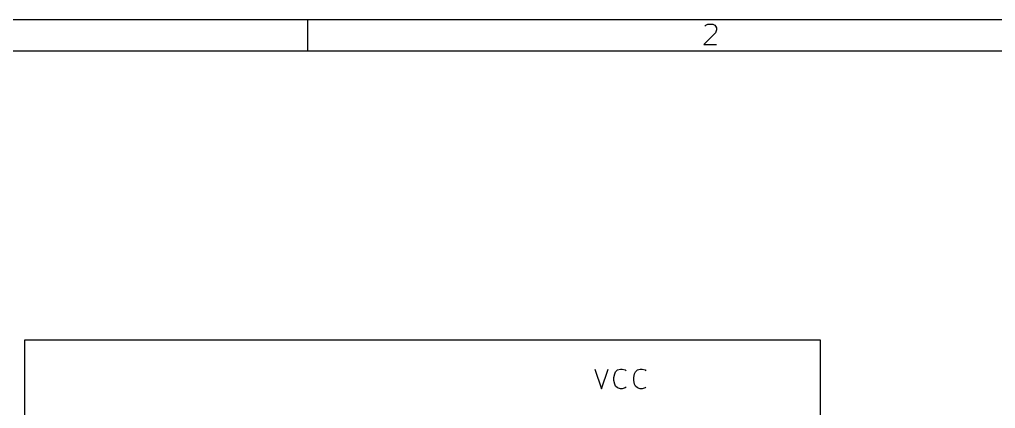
# Model space of a CAD drawing. Extents: x 0.4 to 11.3, y -7.9 to -0.4.
# Drawn here: x 1.638 to 4.09, y -1.372 to -0.394 of the extents above; entities that cross this region are included whole.
import ezdxf

# ---------------------------------------------------------------- set-up
doc = ezdxf.new("R2010")
doc.units = 0
doc.header["$MEASUREMENT"] = 0
for name, color, linetype in [('CYAN2', 4, 'CONTINUOUS'), ('GREEN3', 91, 'CONTINUOUS'), ('RED2', 1, 'CONTINUOUS')]:
    doc.layers.add(name, color=color, linetype=linetype)

msp = doc.modelspace()

# ---------------------------------------------------------------- linework, layer by layer
at = {"layer": 'CYAN2', "linetype": 'CONTINUOUS'}
for p, q in [((3.0833, -1.2728), (3.1, -1.3228)), ((3.1, -1.3228), (3.1167, -1.2728)), ((3.1405, -1.2752), (3.1476, -1.2728)), ((3.1476, -1.2728), (3.1524, -1.2728)), ((3.1524, -1.2728), (3.1595, -1.2752)), ((3.1905, -1.2752), (3.1976, -1.2728)), ((3.1976, -1.2728), (3.2024, -1.2728)), ((3.2024, -1.2728), (3.2095, -1.2752)), ((3.131, -1.2942), (3.1333, -1.2847)), ((3.131, -1.3014), (3.131, -1.2942)), ((3.1333, -1.2847), (3.1357, -1.2799)), ((3.1357, -1.2799), (3.1405, -1.2752)), ((3.1595, -1.2752), (3.1619, -1.2776)), ((3.181, -1.2942), (3.1833, -1.2847)), ((3.181, -1.3014), (3.181, -1.2942)), ((3.1833, -1.2847), (3.1857, -1.2799)), ((3.1857, -1.2799), (3.1905, -1.2752)), ((3.2095, -1.2752), (3.2119, -1.2776)), ((3.1333, -1.3109), (3.131, -1.3014)), ((3.1357, -1.3157), (3.1333, -1.3109)), ((3.1405, -1.3204), (3.1357, -1.3157)), ((3.1476, -1.3228), (3.1405, -1.3204)), ((3.1524, -1.3228), (3.1476, -1.3228)), ((3.1595, -1.3204), (3.1524, -1.3228)), ((3.1619, -1.318), (3.1595, -1.3204)), ((3.1833, -1.3109), (3.181, -1.3014)), ((3.1857, -1.3157), (3.1833, -1.3109)), ((3.1905, -1.3204), (3.1857, -1.3157)), ((3.1976, -1.3228), (3.1905, -1.3204)), ((3.2024, -1.3228), (3.1976, -1.3228)), ((3.2095, -1.3204), (3.2024, -1.3228)), ((3.2119, -1.318), (3.2095, -1.3204))]:
    msp.add_line(p, q, dxfattribs=at)
at = {"layer": 'GREEN3', "linetype": 'CONTINUOUS'}
for p, q in [((3.65, -1.2), (1.65, -1.2)), ((1.65, -1.2), (1.65, -5.1)), ((3.65, -2.1), (3.65, -1.2))]:
    msp.add_line(p, q, dxfattribs=at)
at = {"layer": 'RED2', "linetype": 'CONTINUOUS'}
for p, q in [((0.3937, -0.3937), (11.2993, -0.3937)), ((2.3622, -0.4724), (2.3622, -0.3937)), ((3.3601, -0.4101), (3.3625, -0.4077)), ((3.3625, -0.4077), (3.3674, -0.4053)), ((3.3674, -0.4053), (3.3796, -0.4053)), ((3.3796, -0.4053), (3.3845, -0.4077)), ((3.3845, -0.4077), (3.3869, -0.4101)), ((3.3869, -0.4101), (3.3893, -0.415)), ((3.3893, -0.415), (3.3893, -0.4199)), ((3.3869, -0.4272), (3.3576, -0.4564)), ((3.3893, -0.4199), (3.3869, -0.4272)), ((3.3576, -0.4564), (3.3893, -0.4564)), ((0.4724, -0.4724), (11.2206, -0.4724))]:
    msp.add_line(p, q, dxfattribs=at)

doc.saveas('drawing.dxf')
